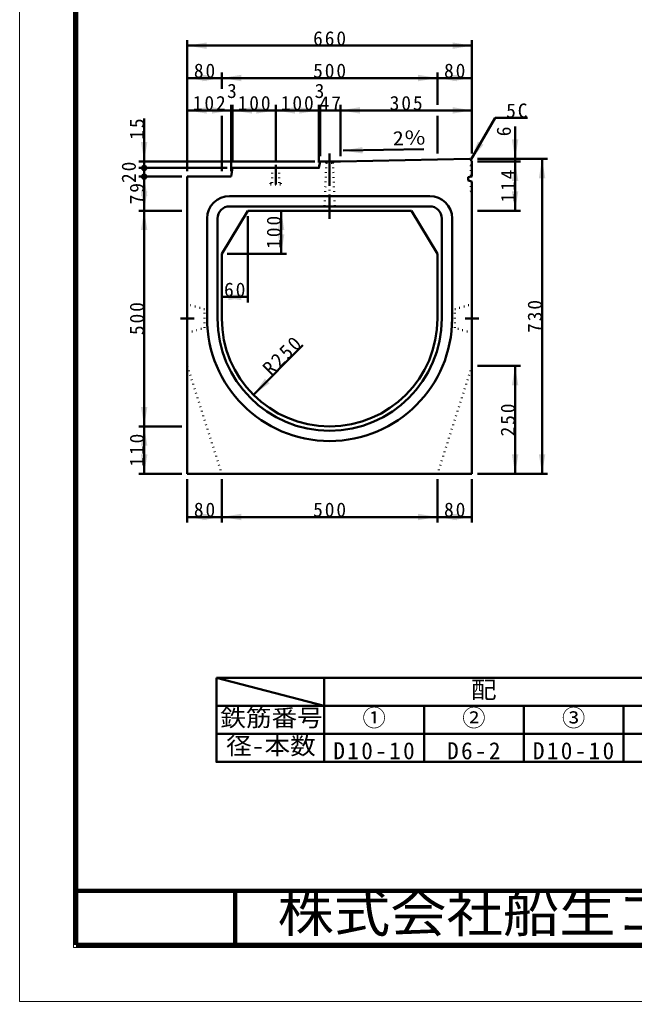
# Model space of a CAD drawing. Units: millimetres, scale not verified. Extents: x -2102 to 2102, y -1485 to 1485.
# Drawn here: x -2102 to -962, y -1485 to 335 of the extents above; entities that cross this region are included whole.
import ezdxf
from ezdxf.enums import TextEntityAlignment as Align

# ---------------------------------------------------------------- set-up
doc = ezdxf.new("R2010")
doc.units = ezdxf.units.MM
doc.header["$LTSCALE"] = 5
doc.linetypes.add('DOTTED', pattern=[1.75, 0.25, -1.5])
doc.linetypes.add('LONG_DASHED_DOTTED', pattern=[15.25, 12, -1.5, 0.25, -1.5])
doc.layers.add('0-0_V-nasSTD', color=7, linetype='Continuous', lineweight=35)
doc.layers.add('0-1_0', color=7, linetype='Continuous', lineweight=50)
doc.styles.add('ＭＳ ゴシック', font='')
doc.styles.get('ＭＳ ゴシック').set_extended_font_data('MS Gothic')

msp = doc.modelspace()

# ---------------------------------------------------------------- linework, layer by layer
at = {"layer": '0-0_V-nasSTD', "lineweight": 100}
for p, q in [((-1997.5, 1380), (-1997.5, -1380)), ((-1702.5, -1280), (-1702.5, -1380)), ((-1997.5, -1380), (1997.5, -1380))]:
    msp.add_line(p, q, dxfattribs=at)
at = {"layer": '0-0_V-nasSTD', "lineweight": 50}
for p, q in [((-1727.525, 157.142), (-1727.525, 54.342)), ((-1327.525, 157.142), (-1327.525, 87.142)), ((-1737.5, -885), (-1537.5, -937)), ((-1352.5, -885), (-1537.5, -885)), ((-1167.5, -885), (-1352.5, -885)), ((-982.5, -885), (-1167.5, -885)), ((-797.5, -885), (-982.5, -885)), ((-1737.5, -937), (-1737.5, -989)), ((-1537.5, -937), (-1352.5, -937)), ((-1352.5, -937), (-1167.5, -937)), ((-1167.5, -937), (-982.5, -937))]:
    msp.add_line(p, q, dxfattribs=at)
at = {"layer": '0-0_V-nasSTD', "lineweight": 18}
for points in [[(-2102.5, -1485), (-2102.5, 1485), (2102.5, 1485), (2102.5, -1485)], [(-2002.5, -1385), (-2002.5, 1385), (2002.5, 1385), (2002.5, -1385)]]:
    msp.add_lwpolyline(points, close=True, dxfattribs=at)
at = {"layer": '0-0_V-nasSTD', "lineweight": 50}
for points in [[(-1737.5, -885), (-1737.5, -937), (-1572.5, -937)], [(-1537.5, -937), (-1537.5, -885), (-1737.5, -885)], [(-1537.5, -989), (-1537.5, -937), (-1737.5, -937)], [(-1537.5, -937), (-1537.5, -989), (-1352.5, -989), (-1352.5, -937), (-1352.5, -989), (-1167.5, -989), (-1167.5, -937), (-1167.5, -989), (-982.5, -989), (-982.5, -937), (-982.5, -989)], [(-982.5, -989), (-797.5, -989), (-797.5, -937), (-982.5, -937)], [(-1537.5, -989), (-1537.5, -1041), (-1352.5, -1041), (-1352.5, -989), (-1352.5, -1041), (-1167.5, -1041), (-1167.5, -989), (-1167.5, -1041), (-982.5, -1041), (-982.5, -989), (-982.5, -1041)], [(-982.5, -1041), (-797.5, -1041), (-797.5, -989)]]:
    msp.add_lwpolyline(points, dxfattribs=at)
msp.add_lwpolyline([(-1737.5, -989), (-1737.5, -1041), (-1537.5, -1041), (-1537.5, -989)], close=True, dxfattribs=at)
for centre in [(-1871.525, 60.342), (-1871.525, 44.342)]:
    msp.add_circle(centre, 4, dxfattribs=at)
at = {"layer": '0-0_V-nasSTD'}
for points in [[(-1791.525, 287.142), (-1755.525, 281.142), (-1755.525, 293.142)], [(-1299.525, 281.142), (-1299.525, 293.142), (-1263.525, 287.142)], [(-1791.525, 227.142), (-1755.525, 221.142), (-1755.525, 233.142)], [(-1763.525, 221.142), (-1763.525, 233.142), (-1727.525, 227.142)], [(-1727.525, 227.142), (-1691.525, 221.142), (-1691.525, 233.142)], [(-1363.525, 221.142), (-1363.525, 233.142), (-1327.525, 227.142)], [(-1327.525, 227.142), (-1291.525, 221.142), (-1291.525, 233.142)], [(-1299.525, 221.142), (-1299.525, 233.142), (-1263.525, 227.142)], [(-1791.525, 167.142), (-1755.525, 161.142), (-1755.525, 173.142)], [(-1745.925, 161.142), (-1745.925, 173.142), (-1709.925, 167.142)], [(-1707.525, 167.142), (-1671.525, 161.142), (-1671.525, 173.142)], [(-1663.525, 161.142), (-1663.525, 173.142), (-1627.525, 167.142)], [(-1627.525, 167.142), (-1591.525, 161.142), (-1591.525, 173.142)], [(-1583.525, 161.142), (-1583.525, 173.142), (-1547.525, 167.142)], [(-1507.525, 167.142), (-1471.525, 161.142), (-1471.525, 173.142)], [(-1299.525, 161.142), (-1299.525, 173.142), (-1263.525, 167.142)], [(-1265.525, 75.142), (-1252.721, 109.319), (-1242.329, 103.319)], [(-1189.525, 113.142), (-1183.525, 77.142), (-1177.525, 113.142)], [(-1877.525, 108.342), (-1871.525, 72.342), (-1865.525, 108.342)], [(-1502.51, 92.456), (-1466.637, 99.174), (-1466.517, 93.176)], [(-1502.51, 92.456), (-1466.517, 93.176), (-1466.397, 87.177)], [(-1139.525, 41.142), (-1133.525, 77.142), (-1127.525, 41.142)], [(-1189.525, 36.342), (-1183.525, 72.342), (-1177.525, 36.342)], [(-1877.525, 8.342), (-1871.525, 44.342), (-1865.525, 8.342)], [(-1877.525, 17.142), (-1871.525, -18.858), (-1865.525, 17.142)], [(-1189.525, 17.142), (-1183.525, -18.858), (-1177.525, 17.142)], [(-1877.525, -54.858), (-1871.525, -18.858), (-1865.525, -54.858)], [(-1623.525, -54.858), (-1617.525, -18.858), (-1611.525, -54.858)], [(-1623.525, -62.858), (-1617.525, -98.858), (-1611.525, -62.858)], [(-1727.525, -178.858), (-1691.525, -184.858), (-1691.525, -172.858)], [(-1715.525, -184.858), (-1715.525, -172.858), (-1679.525, -178.858)], [(-1189.525, -342.858), (-1183.525, -306.858), (-1177.525, -342.858)], [(-1668.947, -360.279), (-1647.733, -330.58), (-1639.248, -339.066)], [(-1877.525, -382.858), (-1871.525, -418.858), (-1865.525, -382.858)], [(-1877.525, -454.858), (-1871.525, -418.858), (-1865.525, -454.858)], [(-1877.525, -470.858), (-1871.525, -506.858), (-1865.525, -470.858)], [(-1189.525, -470.858), (-1183.525, -506.858), (-1177.525, -470.858)], [(-1139.525, -470.858), (-1133.525, -506.858), (-1127.525, -470.858)], [(-1791.525, -586.858), (-1755.525, -592.858), (-1755.525, -580.858)], [(-1763.525, -592.858), (-1763.525, -580.858), (-1727.525, -586.858)], [(-1727.525, -586.858), (-1691.525, -592.858), (-1691.525, -580.858)], [(-1363.525, -592.858), (-1363.525, -580.858), (-1327.525, -586.858)], [(-1327.525, -586.858), (-1291.525, -592.858), (-1291.525, -580.858)], [(-1299.525, -592.858), (-1299.525, -580.858), (-1263.525, -586.858)]]:
    msp.add_solid(points, dxfattribs=at)
at = {"layer": '0-1_0'}
for p, q in [((-1791.525, 54.342), (-1791.525, 297.142)), ((-1263.525, 87.142), (-1263.525, 297.142)), ((-1791.525, 287.142), (-1263.525, 287.142)), ((-1727.525, 207.142), (-1727.525, 237.142)), ((-1327.525, 177.142), (-1327.525, 237.142)), ((-1327.525, 227.142), (-1263.525, 227.142)), ((-1791.525, 167.142), (-1709.925, 167.142)), ((-1709.925, 54.342), (-1709.925, 177.142)), ((-1709.925, 167.142), (-1707.525, 167.142)), ((-1707.525, 70.342), (-1707.525, 177.142)), ((-1707.525, 167.142), (-1627.525, 167.142)), ((-1627.525, 70.342), (-1627.525, 177.142)), ((-1627.525, 167.142), (-1547.525, 167.142)), ((-1547.525, 70.342), (-1547.525, 177.142)), ((-1547.525, 167.142), (-1545.125, 167.142)), ((-1545.125, 82.342), (-1545.125, 177.142)), ((-1545.125, 167.142), (-1507.525, 167.142)), ((-1507.525, 82.342), (-1507.525, 177.142)), ((-1507.525, 167.142), (-1263.525, 167.142)), ((-1871.525, 152.342), (-1871.525, 72.342)), ((-1220.525, 153.085), (-1265.525, 75.142)), ((-1220.525, 153.085), (-1160.525, 153.085)), ((-1183.525, 137.142), (-1183.525, 77.142)), ((-1502.51, 92.456), (-1352.54, 95.455)), ((-1507.525, 72.342), (-1267.525, 77.142)), ((-1267.525, 77.142), (-1263.525, 73.142)), ((-1263.525, 44.742), (-1263.525, 73.142)), ((-1253.525, 77.142), (-1123.525, 77.142)), ((-1183.525, 72.342), (-1183.525, 77.142)), ((-1133.525, -506.858), (-1133.525, 77.142)), ((-1555.125, 72.342), (-1881.525, 72.342)), ((-1717.525, 60.342), (-1881.525, 60.342)), ((-1871.525, 72.342), (-1871.525, 60.342)), ((-1871.525, 60.342), (-1871.525, 44.342)), ((-1707.525, 60.342), (-1709.925, 44.342)), ((-1545.125, 72.342), (-1507.525, 72.342)), ((-1253.525, 72.342), (-1173.525, 72.342)), ((-1183.525, -18.858), (-1183.525, 72.342)), ((-1801.525, 44.342), (-1881.525, 44.342)), ((-1791.525, -506.858), (-1791.525, 44.342)), ((-1791.525, 44.342), (-1709.925, 44.342)), ((-1270.725, 43.542), (-1263.525, 44.742)), ((-1270.725, 37.142), (-1270.725, 43.542)), ((-1263.525, 35.142), (-1270.725, 37.142)), ((-1263.525, -506.858), (-1263.525, 35.142)), ((-1341.925, 8.342), (-1713.125, 8.342)), ((-1341.925, -10.858), (-1713.125, -10.858)), ((-1801.525, -18.858), (-1881.525, -18.858)), ((-1754.725, -33.258), (-1754.725, -218.858)), ((-1735.525, -33.258), (-1735.525, -218.858)), ((-1679.525, -18.858), (-1727.525, -98.858)), ((-1679.525, -18.858), (-1375.525, -18.858)), ((-1679.525, -28.858), (-1679.525, -188.858)), ((-1617.525, -98.858), (-1617.525, -18.858)), ((-1375.525, -18.858), (-1327.525, -98.858)), ((-1319.525, -218.858), (-1319.525, -33.258)), ((-1300.325, -218.858), (-1300.325, -33.258)), ((-1253.525, -18.858), (-1173.525, -18.858)), ((-1727.525, -98.858), (-1727.525, -218.858)), ((-1717.525, -98.858), (-1607.525, -98.858)), ((-1327.525, -218.858), (-1327.525, -98.858)), ((-1727.525, -178.858), (-1679.525, -178.858)), ((-1791.525, -192.058), (-1791.525, -245.658)), ((-1263.525, -192.058), (-1263.525, -245.658)), ((-1668.947, -360.279), (-1577.023, -268.355)), ((-1253.525, -306.858), (-1173.525, -306.858)), ((-1183.525, -506.858), (-1183.525, -306.858)), ((-1801.525, -418.858), (-1881.525, -418.858)), ((-1801.525, -506.858), (-1881.525, -506.858)), ((-1791.525, -506.858), (-1263.525, -506.858)), ((-1253.525, -506.858), (-1123.525, -506.858)), ((-1791.525, -516.858), (-1791.525, -596.858)), ((-1727.525, -516.858), (-1727.525, -596.858)), ((-1327.525, -516.858), (-1327.525, -596.858)), ((-1263.525, -516.858), (-1263.525, -596.858)), ((-1791.525, -586.858), (-1727.525, -586.858)), ((-1727.525, -586.858), (-1327.525, -586.858)), ((-1263.525, -586.858), (-1327.525, -586.858))]:
    msp.add_line(p, q, dxfattribs=at)
at = {"layer": '0-1_0', "linetype": 'LONG_DASHED_DOTTED'}
for p, q in [((-1527.525, 87.342), (-1527.525, -33.858)), ((-1627.525, 65.942), (-1627.525, 29.942)), ((-1779.025, -218.858), (-1804.025, -218.858)), ((-1276.025, -218.858), (-1251.025, -218.858))]:
    msp.add_line(p, q, dxfattribs=at)
at = {"layer": '0-1_0', "linetype": 'DOTTED'}
for p, q in [((-1633.925, 60.342), (-1633.925, 32.342)), ((-1621.125, 60.342), (-1621.125, 32.342)), ((-1533.525, 69.942), (-1537.525, -18.858)), ((-1533.525, 69.942), (-1535.925, 72.342)), ((-1533.525, 69.942), (-1521.525, 69.942)), ((-1521.525, 69.942), (-1519.125, 72.342)), ((-1517.525, -18.858), (-1521.525, 69.942)), ((-1265.365, 65.142), (-1263.525, 66.982)), ((-1265.365, 65.142), (-1265.365, 44.436)), ((-1637.125, 32.342), (-1617.925, 32.342)), ((-1637.125, 32.342), (-1637.125, 29.942)), ((-1637.125, 29.942), (-1617.925, 29.942)), ((-1617.925, 32.342), (-1617.925, 29.942)), ((-1759.525, -201.658), (-1791.525, -192.058)), ((-1295.525, -201.658), (-1263.525, -192.058)), ((-1791.525, -306.858), (-1727.525, -506.858)), ((-1263.525, -306.858), (-1327.525, -506.858))]:
    msp.add_line(p, q, dxfattribs=at)
at = {"layer": '0-1_0', "lineweight": 100}
msp.add_line((-1997.5, -1280), (1997.5, -1280), dxfattribs=at)
at = {"layer": '0-1_0'}
for points in [[(-1791.525, 227.142), (-1727.525, 227.142), (-1327.525, 227.142)], [(-1707.525, 60.342), (-1547.525, 60.342), (-1545.125, 72.342)], [(-1871.525, -506.858), (-1871.525, -418.858), (-1871.525, -18.858), (-1871.525, 44.342)]]:
    msp.add_lwpolyline(points, dxfattribs=at)
at = {"layer": '0-1_0', "linetype": 'DOTTED'}
for points in [[(-1265.365, 35.653), (-1265.365, 17.142), (-1263.525, 15.302)], [(-1791.525, -245.658), (-1759.525, -236.058), (-1759.525, -201.658)], [(-1263.525, -245.658), (-1295.525, -236.058), (-1295.525, -201.658)]]:
    msp.add_lwpolyline(points, dxfattribs=at)
at = {"layer": '0-1_0'}
for centre, radius, start, end in [((-1713.125, -33.258), 41.6, 90, 180), ((-1341.925, -33.258), 41.6, 0, 90), ((-1713.125, -33.258), 22.4, 90, 180), ((-1341.925, -33.258), 22.4, 0, 90), ((-1527.525, -218.858), 227.2, 180, 270), ((-1527.525, -218.858), 208, 180, 270), ((-1527.525, -218.858), 200, 180, 270), ((-1527.525, -218.858), 200, 270, 0), ((-1527.525, -218.858), 227.2, 270, 0), ((-1527.525, -218.858), 208, 270, 0)]:
    msp.add_arc(centre, radius, start, end, dxfattribs=at)

# ---------------------------------------------------------------- texts
at = {"layer": '0-0_V-nasSTD', "style": 'ＭＳ ゴシック'}
for s, height, p in [('3', 26.39, (-1717.725, 182.142)), ('3', 26.39, (-1555.325, 182.142)), ('①', 31.67, (-1466.6, -984.6)), ('②', 31.67, (-1281.6, -984.6)), ('③', 31.67, (-1096.6, -984.6))]:
    msp.add_text(s, height=height, dxfattribs=at).set_placement(p, align=Align.BOTTOM_LEFT)
at = {"layer": '0-0_V-nasSTD', "style": 'ＭＳ ゴシック', "width": 1.15}
msp.add_text('2％', height=26.39, rotation=1.146, dxfattribs=at).set_placement((-1410.129, 94.303), align=Align.BOTTOM_LEFT)
at = {"layer": '0-0_V-nasSTD', "style": 'ＭＳ ゴシック'}
msp.add_text('6', height=26.39, rotation=90, dxfattribs=at).set_placement((-1183.525, 119.142), align=Align.BOTTOM_LEFT)
at = {"layer": '0-0_V-nasSTD', "style": 'ＭＳ ゴシック', "width": 1.1}
for s, height, p in [('配\u3000\u3000\u3000\u3000\u3000\u3000\u3000\u3000\u3000\u3000筋', 31.67, (-1265.46, -932.6)), ('鉄筋番号', 31.67, (-1730.38, -984.6)), ('径-本数', 31.67, (-1719.58, -1036.6)), ('株式会社船生コンクリート工業', 69.65, (-1624.221, -1377.45))]:
    msp.add_text(s, height=height, dxfattribs=at).set_placement(p, align=Align.BOTTOM_LEFT)
at = {"layer": '0-0_V-nasSTD', "attachment_point": 7, "style": 'ＭＳ ゴシック'}
for s, insert, char_height in [('\\T1.2;660', (-1558.125, 287.142), 26.39), ('\\T1.2;80', (-1779.325, 227.142), 26.39), ('\\T1.2;500', (-1558.125, 227.142), 26.39), ('\\T1.2;80', (-1315.325, 227.142), 26.39), ('\\T1.2;102', (-1781.325, 167.142), 26.39), ('\\T1.2;100', (-1698.125, 167.142), 26.39), ('\\T1.2;100', (-1618.125, 167.142), 26.39), ('\\T1.2;47', (-1546.125, 167.142), 26.39), ('\\T1.2;305', (-1416.125, 167.142), 26.39), ('\\T1.2;5C', (-1200.125, 153.085), 26.39), ('\\T1.2;60', (-1723.325, -178.858), 26.39), ('\\T1.2;80', (-1779.325, -586.858), 26.39), ('\\T1.2;500', (-1558.125, -586.858), 26.39), ('\\T1.2;80', (-1315.325, -586.858), 26.39), ('\\T1.2;D10-10', (-1520.6, -1036.6), 31.67), ('\\T1.2;D6-2', (-1309.68, -1036.6), 31.67), ('\\T1.2;D10-10', (-1150.6, -1036.6), 31.67)]:
    msp.add_mtext(s, dxfattribs=dict(at, insert=insert, char_height=char_height))
at = {"layer": '0-0_V-nasSTD', "char_height": 26.39, "attachment_point": 7, "style": 'ＭＳ ゴシック'}
for s, insert, rotation in [('\\T1.2;15', (-1871.525, 112.742), 90), ('\\T1.2;20', (-1886.525, 32.542), 90), ('\\T1.2;114', (-1183.525, -3.858), 90), ('\\T1.2;79', (-1871.525, -7.058), 90), ('\\T1.2;100', (-1617.525, -89.458), 90), ('\\T1.2;500', (-1871.525, -249.458), 90), ('\\T1.2;730', (-1133.525, -245.458), 90), ('\\T1.2;R250', (-1635.571, -326.904), 45), ('\\T1.2;250', (-1183.525, -437.458), 90), ('\\T1.2;110', (-1871.525, -493.458), 90)]:
    msp.add_mtext(s, dxfattribs=dict(at, insert=insert, rotation=rotation))

doc.saveas('drawing.dxf')
